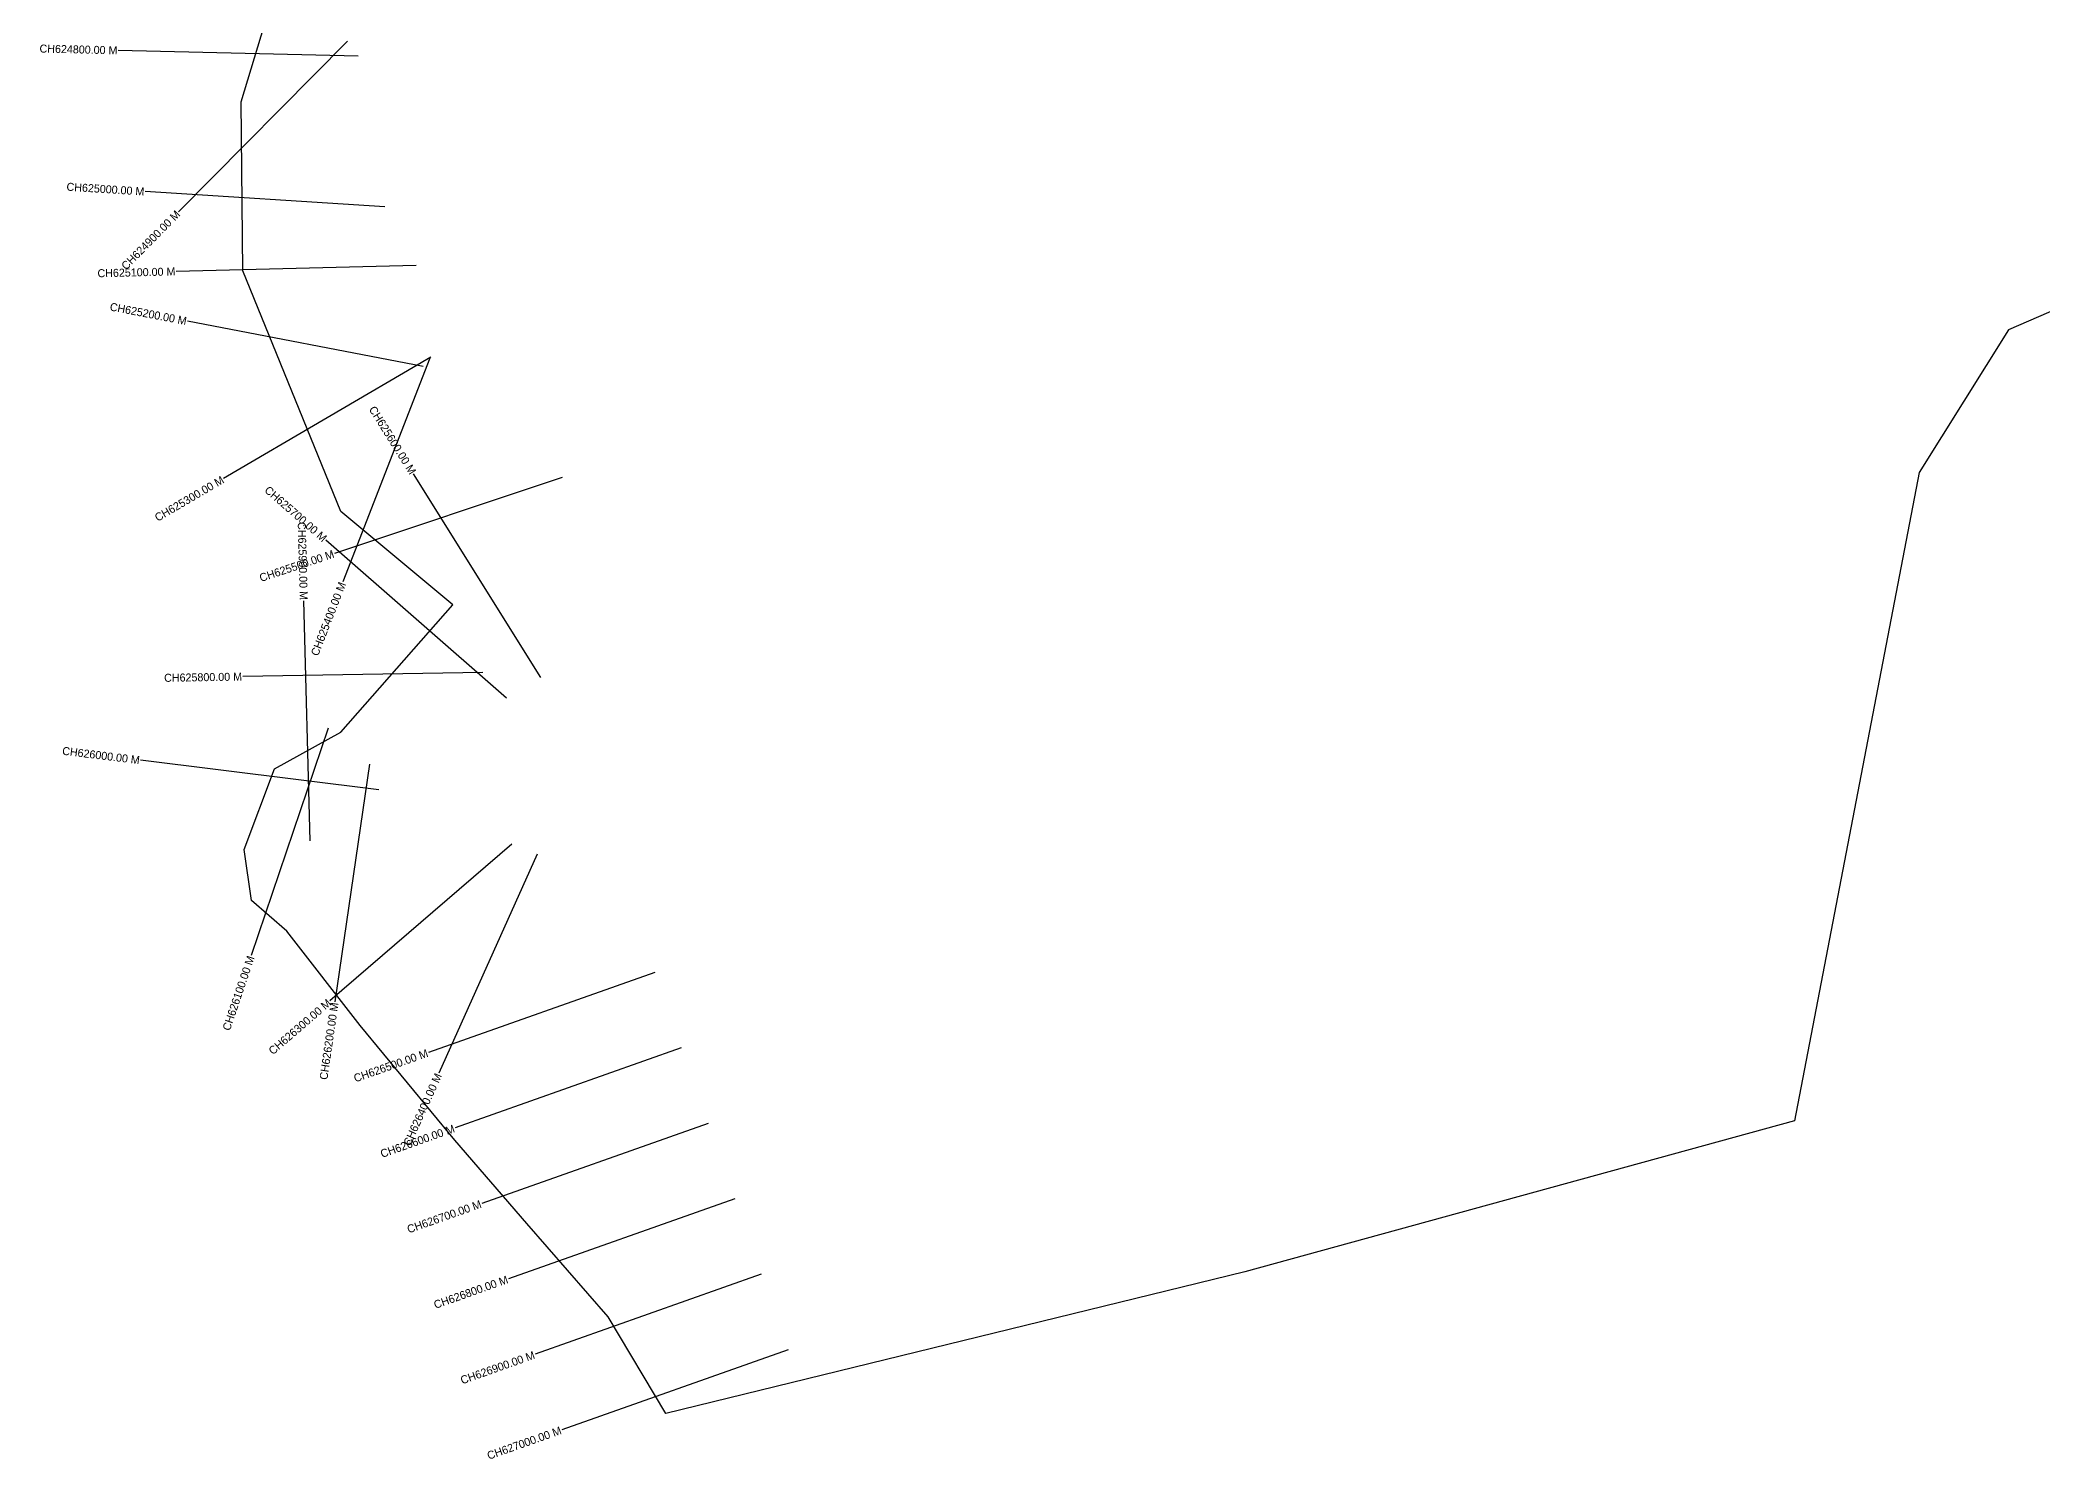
# Model space of a CAD drawing. Header units: metres. Extents: x 325186 to 329094, y 1812871 to 1816644.
# Drawn here: x 325201 to 327704, y 1812871 to 1814643 of the extents above; entities that cross this region are included whole.
import ezdxf
from ezdxf.enums import TextEntityAlignment as Align

# ---------------------------------------------------------------- set-up
doc = ezdxf.new("R2010")
doc.units = ezdxf.units.M
doc.layers.add('CS', color=134, linetype='Continuous')
doc.layers.add('CSMark', color=6, linetype='Continuous')

msp = doc.modelspace()

# ---------------------------------------------------------------- linework, layer by layer
at = {"color": 6}
msp.add_lwpolyline([(327801.3, 1814342), (327660.9, 1814281.2), (327549.4, 1814103), (327393.6, 1813293.3), (326706.6, 1813104.4), (325983.1, 1812927.6), (325910.9, 1813048.4), (325809.2, 1813164.9), (325719.5, 1813269), (325601, 1813412.5), (325509.4, 1813530.2), (325465.4, 1813568.6), (325456, 1813632.3), (325493.8, 1813733), (325577, 1813778.6), (325716.8, 1813937.7), (325576.7, 1814054.6), (325454.2, 1814354.9), (325452.4, 1814566.2), (325513.4, 1814768.5)], dxfattribs=at)
at = {"layer": 'CS'}
for p, q in [((325598.6, 1814623.3), (325298.7, 1814630.4)), ((325585.2, 1814642.2), (325374.2, 1814428.9)), ((325631.7, 1814435), (325332.3, 1814454.1)), ((325671, 1814361.8), (325371.1, 1814354.4)), ((325679.8, 1814235.7), (325385.1, 1814292.1)), ((325689.2, 1814247.4), (325430.4, 1814095.6)), ((325688.2, 1814246.1), (325579.4, 1813966.5)), ((325853.6, 1814096.7), (325568.9, 1814002.1)), ((325826.7, 1813846.9), (325667.8, 1814101.3)), ((325783.9, 1813821.2), (325558, 1814018.7)), ((325538.6, 1813643), (325530.6, 1813942.9)), ((325754.4, 1813853.2), (325454.4, 1813848.2)), ((325561.1, 1813783.9), (325464.9, 1813499.8)), ((325624.2, 1813706.9), (325326.5, 1813743.6)), ((325612.6, 1813738.9), (325569.2, 1813442)), ((325790.6, 1813638.8), (325563.3, 1813443)), ((325822.3, 1813626.4), (325699.4, 1813352.7)), ((325969.1, 1813478.6), (325686.3, 1813378.6)), ((326002.4, 1813384.3), (325719.6, 1813284.3)), ((326035.8, 1813290), (325752.9, 1813190)), ((326069.1, 1813195.8), (325786.3, 1813095.8)), ((326102.4, 1813101.5), (325819.6, 1813001.5)), ((326135.8, 1813007.2), (325852.9, 1812907.2))]:
    msp.add_line(p, q, dxfattribs=at)

# ---------------------------------------------------------------- texts
at = {"layer": 'CSMark'}
for s, rotation, p in [('CH624800.00 M', 358.6261, (325297.7, 1814630.5)), ('CH625000.00 M', 356.3601, (325331.3, 1814454.1)), ('CH624900.00 M', 45.3135, (325373.5, 1814428.2)), ('CH625100.00 M', 1.4139, (325370.1, 1814354.4)), ('CH625200.00 M', 349.1759, (325384.1, 1814292.3)), ('CH625600.00 M', 301.9926, (325667.3, 1814102.2)), ('CH625300.00 M', 30.3937, (325429.5, 1814095.1)), ('CH625700.00 M', 318.8484, (325557.2, 1814019.3)), ('CH625900.00 M', 271.5262, (325530.6, 1813943.9)), ('CH625500.00 M', 18.3831, (325568, 1814001.8)), ('CH625400.00 M', 68.7399, (325579, 1813965.6)), ('CH625800.00 M', 0.9531, (325453.4, 1813848.2)), ('CH626000.00 M', 352.9629, (325325.5, 1813743.7)), ('CH626100.00 M', 71.3012, (325464.6, 1813498.8)), ('CH626300.00 M', 40.726, (325562.5, 1813442.4)), ('CH626200.00 M', 81.6945, (325569.1, 1813441)), ('CH626500.00 M', 19.4727, (325685.3, 1813378.3)), ('CH626400.00 M', 65.8276, (325699, 1813351.8)), ('CH626600.00 M', 19.4727, (325718.6, 1813284)), ('CH626700.00 M', 19.4727, (325752, 1813189.7)), ('CH626800.00 M', 19.4727, (325785.3, 1813095.4)), ('CH626900.00 M', 19.4727, (325818.7, 1813001.1)), ('CH627000.00 M', 19.4727, (325852, 1812906.9))]:
    msp.add_text(s, height=10, rotation=rotation, dxfattribs=at).set_placement(p, align=Align.MIDDLE_RIGHT)

doc.saveas('drawing.dxf')
